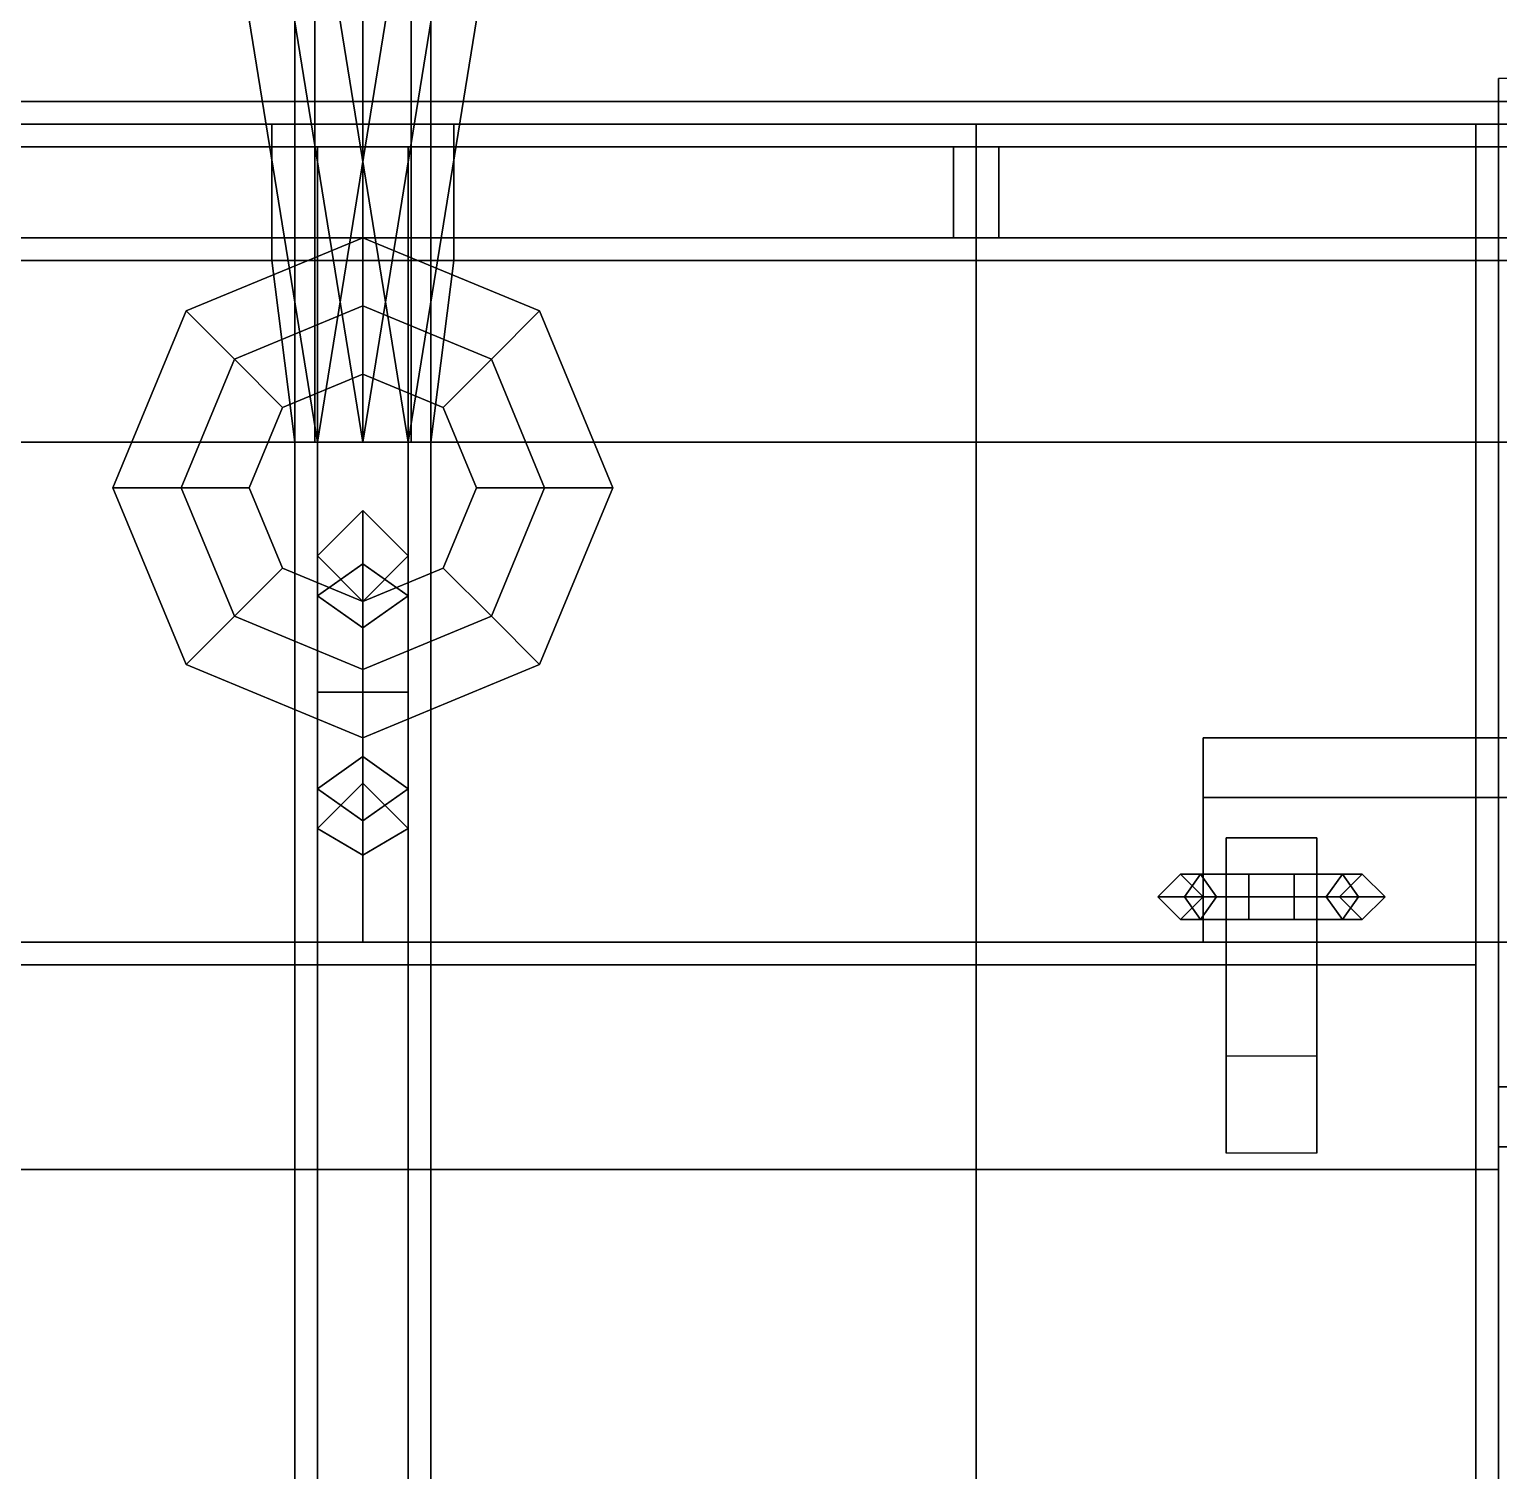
# Model space of a CAD drawing. Header units: millimetres. Extents: x -0.8 to 1, y -2.1 to 9.2.
# Drawn here: x -0.147 to 0.5, y 1.538 to 2.172 of the extents above; entities that cross this region are included whole.
import ezdxf

# ---------------------------------------------------------------- set-up
doc = ezdxf.new("R2010")
doc.units = ezdxf.units.MM
for name, color, linetype in [('doors', 6, 'Continuous'), ('fenders', 6, 'Continuous'), ('internals', 3, 'Continuous'), ('tent', 3, 'Continuous'), ('trailer', 7, 'Continuous')]:
    doc.layers.add(name, color=color, linetype=linetype)

msp = doc.modelspace()

# ---------------------------------------------------------------- linework, layer by layer
for points in [[(-0.76, 2.14, 0.78), (-0.5, 2.14, 1.22), (0.5, 2.14, 1.22), (0.76, 2.14, 0.78)], [(-0.5, 2.08, 0.73), (-0.5, 2.14, 0.78), (0.5, 2.14, 0.78), (0.5, 2.08, 0.73)], [(0.5, 2.13, 1.22), (0.5, 2.14, 1.22), (-0.5, 2.14, 1.22), (-0.5, 2.13, 1.22)], [(0.5, 1.77, 0.73), (0.5, 2.08, 0.73), (0.5, 2.14, 0.78), (0.5, 1.77, 0.78)], [(0.52, 2.13, 1.7), (0.76, 2.14, 1.7), (0.5, 2.14, 1.7), (0.5, 2.13, 1.7)], [(0.5, 2.13, 1.7), (0.5, 2.14, 1.7), (0.5, 2.14, 1.22), (0.5, 2.13, 1.22)], [(-0.03, 2.12, 1.88), (-0.03, 2.12, 1.85), (-0.28, 2.12, 1.84), (-0.26, 2.12, 1.87)], [(-0.28, 2.12, 1.84), (-0.03, 2.12, 1.85), (-0.03, 2.08, 1.85), (-0.28, 2.08, 1.84)], [(-0.26, 2.08, 1.87), (-0.03, 2.08, 1.88), (-0.03, 2.12, 1.88), (-0.26, 2.12, 1.87)], [(0.03, 2.12, 1.88), (0.03, 2.12, 1.85), (-0.03, 2.12, 1.85), (-0.03, 2.12, 1.88)], [(-0.03, 2.12, 1.85), (0.03, 2.12, 1.85), (0.03, 2.08, 1.85), (-0.03, 2.08, 1.85)], [(-0.03, 2.08, 1.88), (0.03, 2.08, 1.88), (0.03, 2.12, 1.88), (-0.03, 2.12, 1.88)], [(-0.02, 2.12, 1.81), (-0.02, 0.91, 1.81), (-0.02, 0.91, 1.85), (-0.02, 2.12, 1.85)], [(0.02, 2.12, 1.85), (0.02, 2.12, 1.81), (-0.02, 2.12, 1.81), (-0.02, 2.12, 1.85)], [(0.02, 2.12, 1.81), (0.02, 0.91, 1.81), (-0.02, 0.91, 1.81), (-0.02, 2.12, 1.81)], [(0.02, 0.91, 1.85), (0.02, 0.91, 1.81), (0.02, 2.12, 1.81), (0.02, 2.12, 1.85)], [(0.26, 2.12, 1.87), (0.03, 2.12, 1.88), (0.03, 2.08, 1.88), (0.26, 2.08, 1.87)], [(0.28, 2.08, 1.84), (0.03, 2.08, 1.85), (0.03, 2.12, 1.85), (0.28, 2.12, 1.84)], [(0.28, 2.12, 1.84), (0.03, 2.12, 1.85), (0.03, 2.12, 1.88), (0.26, 2.12, 1.87)], [(0.58, 2.12, 1.83), (0.26, 2.12, 1.87), (0.26, 2.08, 1.87), (0.58, 2.08, 1.83)], [(0.56, 2.12, 1.81), (0.28, 2.12, 1.84), (0.26, 2.12, 1.87), (0.58, 2.12, 1.83)], [(0.56, 2.08, 1.81), (0.28, 2.08, 1.84), (0.28, 2.12, 1.84), (0.56, 2.12, 1.81)], [(-0.5, 1.77, 0.73), (-0.5, 2.08, 0.73), (0.5, 2.08, 0.73), (0.5, 1.77, 0.73)], [(-0.28, 2.08, 1.84), (-0.03, 2.08, 1.85), (-0.03, 2.08, 1.88), (-0.26, 2.08, 1.87)], [(-0.03, 2.08, 1.85), (0.03, 2.08, 1.85), (0.03, 2.08, 1.88), (-0.03, 2.08, 1.88)], [(-0.02, 2.08, 1.85), (-0.02, 0.95, 1.85), (0.02, 0.95, 1.85), (0.02, 2.08, 1.85)], [(0.03, 2.08, 1.88), (0.03, 2.08, 1.85), (0.28, 2.08, 1.84), (0.26, 2.08, 1.87)], [(0.26, 2.08, 1.87), (0.28, 2.08, 1.84), (0.56, 2.08, 1.81), (0.58, 2.08, 1.83)], [(0, 1.93657, 0.50343), (-0.02, 1.92243, 0.51757), (-0.02, 1.94, 0.56), (0, 1.96, 0.56)], [(0, 1.96, 0.56), (-0.02, 1.94, 0.56), (-0.02, 1.92243, 0.60243), (0, 1.93657, 0.61657)], [(0.02, 1.92243, 0.51757), (0, 1.93657, 0.50343), (0, 1.96, 0.56), (0.02, 1.94, 0.56)], [(0.02, 1.94, 0.56), (0, 1.96, 0.56), (0, 1.93657, 0.61657), (0.02, 1.92243, 0.60243)], [(-0.02, 1.92243, 0.51757), (0, 1.90828, 0.53172), (0, 1.92, 0.56), (-0.02, 1.94, 0.56)], [(-0.02, 1.94, 0.56), (0, 1.92, 0.56), (0, 1.90828, 0.58828), (-0.02, 1.92243, 0.60243)], [(0, 1.88, 0.48), (-0.02, 1.88, 0.5), (-0.02, 1.92243, 0.51757), (0, 1.93657, 0.50343)], [(0, 1.93657, 0.61657), (-0.02, 1.92243, 0.60243), (-0.02, 1.88, 0.62), (0, 1.88, 0.64)], [(0, 1.90828, 0.53172), (0.02, 1.92243, 0.51757), (0.02, 1.94, 0.56), (0, 1.92, 0.56)], [(0, 1.92, 0.56), (0.02, 1.94, 0.56), (0.02, 1.92243, 0.60243), (0, 1.90828, 0.58828)], [(0.02, 1.88, 0.5), (0, 1.88, 0.48), (0, 1.93657, 0.50343), (0.02, 1.92243, 0.51757)], [(0.02, 1.92243, 0.60243), (0, 1.93657, 0.61657), (0, 1.88, 0.64), (0.02, 1.88, 0.62)], [(-0.02, 1.88, 0.5), (0, 1.88, 0.52), (0, 1.90828, 0.53172), (-0.02, 1.92243, 0.51757)], [(-0.02, 1.92243, 0.60243), (0, 1.90828, 0.58828), (0, 1.88, 0.6), (-0.02, 1.88, 0.62)], [(0, 1.88, 0.52), (0.02, 1.88, 0.5), (0.02, 1.92243, 0.51757), (0, 1.90828, 0.53172)], [(0, 1.90828, 0.58828), (0.02, 1.92243, 0.60243), (0.02, 1.88, 0.62), (0, 1.88, 0.6)], [(-0.02, 1.83757, 0.51757), (0, 1.85172, 0.53172), (0, 1.88, 0.52), (-0.02, 1.88, 0.5)], [(0, 1.82343, 0.50343), (-0.02, 1.83757, 0.51757), (-0.02, 1.88, 0.5), (0, 1.88, 0.48)], [(-0.02, 1.88, 0.62), (0, 1.88, 0.6), (0, 1.85172, 0.58828), (-0.02, 1.83757, 0.60243)], [(0, 1.88, 0.64), (-0.02, 1.88, 0.62), (-0.02, 1.83757, 0.60243), (0, 1.82343, 0.61657)], [(0, 1.85172, 0.53172), (0.02, 1.83757, 0.51757), (0.02, 1.88, 0.5), (0, 1.88, 0.52)], [(0.02, 1.83757, 0.51757), (0, 1.82343, 0.50343), (0, 1.88, 0.48), (0.02, 1.88, 0.5)], [(0, 1.88, 0.6), (0.02, 1.88, 0.62), (0.02, 1.83757, 0.60243), (0, 1.85172, 0.58828)], [(0.02, 1.88, 0.62), (0, 1.88, 0.64), (0, 1.82343, 0.61657), (0.02, 1.83757, 0.60243)], [(0.57, 1.83364, 0.56364), (0.57, 1.86, 0.5), (0.37, 1.86, 0.5), (0.37, 1.83364, 0.56364)], [(0.57, 1.86, 0.5), (0.57, 1.83364, 0.43636), (0.37, 1.83364, 0.43636), (0.37, 1.86, 0.5)], [(0.37, 1.83364, 0.56364), (0.37, 1.86, 0.5), (0.37, 1.86, 0.5), (0.37, 1.83364, 0.43636)], [(-0.02, 1.82, 0.56), (0, 1.84, 0.56), (0, 1.85172, 0.53172), (-0.02, 1.83757, 0.51757)], [(-0.02, 1.83757, 0.60243), (0, 1.85172, 0.58828), (0, 1.84, 0.56), (-0.02, 1.82, 0.56)], [(0, 1.84, 0.56), (0.02, 1.82, 0.56), (0.02, 1.83757, 0.51757), (0, 1.85172, 0.53172)], [(0, 1.85172, 0.58828), (0.02, 1.83757, 0.60243), (0.02, 1.82, 0.56), (0, 1.84, 0.56)], [(0, 1.80828, 0.54), (-0.02, 1.82, 0.56), (-0.02, 1.83757, 0.51757), (0, 1.82343, 0.50343)], [(0, 1.82343, 0.61657), (-0.02, 1.83757, 0.60243), (-0.02, 1.82, 0.56), (0, 1.80828, 0.58)], [(0.02, 1.82, 0.56), (0, 1.80828, 0.54), (0, 1.82343, 0.50343), (0.02, 1.83757, 0.51757)], [(0.02, 1.83757, 0.60243), (0, 1.82343, 0.61657), (0, 1.80828, 0.58), (0.02, 1.82, 0.56)], [(0.57, 1.77, 0.59), (0.57, 1.83364, 0.56364), (0.37, 1.83364, 0.56364), (0.37, 1.77, 0.59)], [(0.57, 1.83364, 0.43636), (0.57, 1.77, 0.41), (0.37, 1.77, 0.41), (0.37, 1.83364, 0.43636)], [(0.37, 1.77, 0.59), (0.37, 1.83364, 0.56364), (0.37, 1.83364, 0.43636), (0.37, 1.77, 0.41)], [(0, 1.80828, 0.58), (-0.02, 1.82, 0.56), (-0.02, 1.77, 0.56), (0, 1.77, 0.58)], [(-0.02, 1.82, 0.56), (0, 1.80828, 0.54), (0, 1.77, 0.54), (-0.02, 1.77, 0.56)], [(0.02, 1.82, 0.56), (0, 1.80828, 0.58), (0, 1.77, 0.58), (0.02, 1.77, 0.56)], [(0, 1.80828, 0.54), (0.02, 1.82, 0.56), (0.02, 1.77, 0.56), (0, 1.77, 0.54)], [(0.38, 1.81598, 0.325), (0.38, 1.79, 0.34), (0.42, 1.79, 0.34), (0.42, 1.81598, 0.325)], [(0.38, 1.79, 0.28), (0.38, 1.81598, 0.295), (0.42, 1.81598, 0.295), (0.42, 1.79, 0.28)], [(0.38, 1.81598, 0.295), (0.38, 1.81598, 0.325), (0.42, 1.81598, 0.325), (0.42, 1.81598, 0.295)], [(0.38, 1.79, 0.28), (0.38, 1.79, 0.34), (0.38, 1.81598, 0.325), (0.38, 1.81598, 0.295)], [(0.42, 1.81598, 0.295), (0.42, 1.81598, 0.325), (0.42, 1.79, 0.34), (0.42, 1.79, 0.28)], [(0.35, 1.79, 0.26), (0.36, 1.8, 0.26), (0.36879, 1.8, 0.23879), (0.36172, 1.79, 0.23172)], [(0.36, 1.8, 0.31), (0.35, 1.79, 0.32), (0.38, 1.79, 0.32), (0.38, 1.8, 0.31)], [(0.36, 1.8, 0.26), (0.35, 1.79, 0.26), (0.35, 1.79, 0.32), (0.36, 1.8, 0.31)], [(0.36, 1.8, 0.26), (0.37, 1.79, 0.26), (0.37586, 1.79, 0.24586), (0.36879, 1.8, 0.23879)], [(0.37, 1.79, 0.3), (0.36, 1.8, 0.31), (0.38, 1.8, 0.31), (0.38, 1.79, 0.3)], [(0.37, 1.79, 0.26), (0.36, 1.8, 0.26), (0.36, 1.8, 0.31), (0.37, 1.79, 0.3)], [(0.36172, 1.79, 0.23172), (0.36879, 1.8, 0.23879), (0.39, 1.8, 0.23), (0.39, 1.79, 0.22)], [(0.36879, 1.8, 0.23879), (0.37586, 1.79, 0.24586), (0.39, 1.79, 0.24), (0.39, 1.8, 0.23)], [(0.39, 1.79, 0.22), (0.39, 1.8, 0.23), (0.41, 1.8, 0.23), (0.41, 1.79, 0.22)], [(0.39, 1.8, 0.23), (0.39, 1.79, 0.24), (0.41, 1.79, 0.24), (0.41, 1.8, 0.23)], [(0.41, 1.8, 0.23), (0.41, 1.79, 0.24), (0.42414, 1.79, 0.24586), (0.43121, 1.8, 0.23879)], [(0.41, 1.79, 0.22), (0.41, 1.8, 0.23), (0.43121, 1.8, 0.23879), (0.43828, 1.79, 0.23172)], [(0.42, 1.79, 0.3), (0.42, 1.8, 0.31), (0.44, 1.8, 0.31), (0.43, 1.79, 0.3)], [(0.42, 1.8, 0.31), (0.42, 1.79, 0.32), (0.45, 1.79, 0.32), (0.44, 1.8, 0.31)], [(0.43121, 1.8, 0.23879), (0.42414, 1.79, 0.24586), (0.43, 1.79, 0.26), (0.44, 1.8, 0.26)], [(0.44, 1.8, 0.26), (0.43, 1.79, 0.26), (0.43, 1.79, 0.3), (0.44, 1.8, 0.31)], [(0.43828, 1.79, 0.23172), (0.43121, 1.8, 0.23879), (0.44, 1.8, 0.26), (0.45, 1.79, 0.26)], [(0.45, 1.79, 0.26), (0.44, 1.8, 0.26), (0.44, 1.8, 0.31), (0.45, 1.79, 0.32)], [(0.36, 1.78, 0.26), (0.35, 1.79, 0.26), (0.36172, 1.79, 0.23172), (0.36879, 1.78, 0.23879)], [(0.35, 1.79, 0.32), (0.36, 1.78, 0.31), (0.38, 1.78, 0.31), (0.38, 1.79, 0.32)], [(0.35, 1.79, 0.26), (0.36, 1.78, 0.26), (0.36, 1.78, 0.31), (0.35, 1.79, 0.32)], [(0.37, 1.79, 0.26), (0.36, 1.78, 0.26), (0.36879, 1.78, 0.23879), (0.37586, 1.79, 0.24586)], [(0.36, 1.78, 0.31), (0.37, 1.79, 0.3), (0.38, 1.79, 0.3), (0.38, 1.78, 0.31)], [(0.36, 1.78, 0.26), (0.37, 1.79, 0.26), (0.37, 1.79, 0.3), (0.36, 1.78, 0.31)], [(0.36879, 1.78, 0.23879), (0.36172, 1.79, 0.23172), (0.39, 1.79, 0.22), (0.39, 1.78, 0.23)], [(0.37586, 1.79, 0.24586), (0.36879, 1.78, 0.23879), (0.39, 1.78, 0.23), (0.39, 1.79, 0.24)], [(0.38, 1.79, 0.34), (0.38, 1.72, 0.34), (0.42, 1.72, 0.34), (0.42, 1.79, 0.34)], [(0.38, 1.79, 0.28), (0.38, 1.67714, 0.28), (0.38, 1.72, 0.34), (0.38, 1.79, 0.34)], [(0.38, 1.67714, 0.28), (0.38, 1.79, 0.28), (0.42, 1.79, 0.28), (0.42, 1.67714, 0.28)], [(0.39, 1.79, 0.24), (0.39, 1.78, 0.23), (0.41, 1.78, 0.23), (0.41, 1.79, 0.24)], [(0.39, 1.78, 0.23), (0.39, 1.79, 0.22), (0.41, 1.79, 0.22), (0.41, 1.78, 0.23)], [(0.41, 1.78, 0.23), (0.41, 1.79, 0.22), (0.43828, 1.79, 0.23172), (0.43121, 1.78, 0.23879)], [(0.41, 1.79, 0.24), (0.41, 1.78, 0.23), (0.43121, 1.78, 0.23879), (0.42414, 1.79, 0.24586)], [(0.42, 1.79, 0.34), (0.42, 1.72, 0.34), (0.42, 1.67714, 0.28), (0.42, 1.79, 0.28)], [(0.42, 1.79, 0.32), (0.42, 1.78, 0.31), (0.44, 1.78, 0.31), (0.45, 1.79, 0.32)], [(0.42, 1.78, 0.31), (0.42, 1.79, 0.3), (0.43, 1.79, 0.3), (0.44, 1.78, 0.31)], [(0.42414, 1.79, 0.24586), (0.43121, 1.78, 0.23879), (0.44, 1.78, 0.26), (0.43, 1.79, 0.26)], [(0.43, 1.79, 0.26), (0.44, 1.78, 0.26), (0.44, 1.78, 0.31), (0.43, 1.79, 0.3)], [(0.43121, 1.78, 0.23879), (0.43828, 1.79, 0.23172), (0.45, 1.79, 0.26), (0.44, 1.78, 0.26)], [(0.44, 1.78, 0.26), (0.45, 1.79, 0.26), (0.45, 1.79, 0.32), (0.44, 1.78, 0.31)], [(0.5, 1.77, 0.41), (0.5, 1.67, 0.27), (-0.5, 1.67, 0.27), (-0.5, 1.77, 0.41)], [(0.5, 1.77, 0.73), (0.37, 1.77, 0.59), (-0.37, 1.77, 0.59), (-0.5, 1.77, 0.73)], [(0.37, 1.77, 0.41), (-0.37, 1.77, 0.41), (-0.37, 1.77, 0.59), (0.37, 1.77, 0.59)], [(0.5, 1.77, 0.73), (0.5, 1.77, 0.59), (0.37, 1.77, 0.59), (0.5, 1.77, 0.73)], [(0.5, -1.8, 0.41), (0.5, -1.73, 0.27), (0.5, 1.67, 0.27), (0.5, 1.77, 0.41)], [(0.5, -1.82, 0.49), (0.5, -1.8, 0.41), (0.5, 1.77, 0.41), (0.5, 1.77, 0.78)], [(0.5, -1.82, 0.57), (0.5, -1.82, 0.49), (0.5, 1.77, 0.78), (0.5, -1.79, 0.69)], [(0.5, -1.79, 0.69), (0.5, -1.79, 0.69), (0.5, 1.77, 0.78), (0.5, -1.60111, 0.78)], [(0.57, 1.70636, 0.56364), (0.57, 1.77, 0.59), (0.5, 1.77, 0.59), (0.5, 1.70636, 0.56364)], [(0.57, 1.77, 0.41), (0.57, 1.70636, 0.43636), (0.5, 1.70636, 0.43636), (0.5, 1.77, 0.41)], [(0.57, 1.68, 0.5), (0.57, 1.70636, 0.56364), (0.5, 1.70636, 0.56364), (0.5, 1.68, 0.5)], [(0.57, 1.70636, 0.43636), (0.57, 1.68, 0.5), (0.5, 1.68, 0.5), (0.5, 1.70636, 0.43636)], [(0.5, 1.67, 0.27), (0.5, -1.73, 0.27), (-0.5, -1.73, 0.27), (-0.5, 1.67, 0.27)]]:
    msp.add_3dface(points)
at = {"layer": 'doors'}
for points in [[(0, 2.14, 1.22), (0, 2.13, 1.22), (0, 2.13, 1.7), (0, 2.14, 1.7)], [(0.5, 2.14, 1.7), (0.5, 2.14, 1.22), (0, 2.14, 1.22), (0, 2.14, 1.7)], [(0.5, 2.14, 1.22), (0.5, 2.13, 1.22), (0, 2.13, 1.22), (0, 2.14, 1.22)], [(0, 2.14, 1.7), (0, 2.13, 1.7), (0.5, 2.13, 1.7), (0.5, 2.14, 1.7)], [(0.5, 2.13, 1.7), (0.5, 2.13, 1.22), (0.5, 2.14, 1.22), (0.5, 2.14, 1.7)], [(0, 2.13, 1.7), (0, 2.13, 1.22), (0.5, 2.13, 1.22), (0.5, 2.13, 1.7)]]:
    msp.add_3dface(points, dxfattribs=at)
at = {"layer": 'fenders'}
for points in [[(0.5, 2.15, 0.56), (0.5, 2.14, 0.78), (0.76, 2.14, 0.78), (0.76, 2.15, 0.56)], [(0.5, 1.77, 0.41), (0.5, 1.77, 0.78), (0.5, 2.14, 0.78), (0.5, 2.15, 0.56)]]:
    msp.add_3dface(points, dxfattribs=at)
at = {"layer": 'internals'}
for points in [[(0.5, 2.13, 1.22), (-0.5, 2.13, 1.22), (-0.75, 2.13, 1.07), (0.75, 2.13, 1.07)], [(0.49, 1.76, 0.79), (0.49, 2.13, 0.79), (-0.49, 2.13, 0.79), (-0.49, 1.76, 0.79)], [(0.49, 2.13, 0.79), (0.49, 2.13, 1.07), (-0.49, 2.13, 1.07), (-0.49, 2.13, 0.79)], [(0.75, 0.9, 1.07), (0.75, 2.13, 1.07), (0.49, 2.13, 1.07), (0.49, 0.9, 1.07)], [(0.49, 0.9, 1.07), (0.49, 2.13, 1.07), (0.49, 2.13, 0.79), (0.49, 1.76, 0.79)], [(0.75, 2.13, 1.69), (0.52, 2.13, 1.69), (0.5, 2.13, 1.22), (0.75, 2.13, 1.07)], [(0.52, 2.13, 1.7), (0.5, 2.13, 1.7), (0.5, 2.13, 1.22), (0.52, 2.13, 1.69)], [(0.49, 0.9, 0.71), (0.49, 1.76, 0.71), (-0.49, 1.76, 0.71), (-0.49, 0.9, 0.71)], [(0.49, 1.76, 0.71), (0.49, 1.76, 0.79), (-0.49, 1.76, 0.79), (-0.49, 1.76, 0.71)], [(0.49, 0.9, 1.07), (0.49, 1.76, 0.79), (0.49, 1.76, 0.71), (0.49, 0.9, 0.71)]]:
    msp.add_3dface(points, dxfattribs=at)
at = {"layer": 'tent'}
for points in [[(-0.76, 2.13, 1.7), (-0.76, 2.13, 1.8), (0.76, 2.13, 1.8), (0.76, 2.13, 1.7)], [(-0.76, 2.13, 1.8), (-0.58, 2.13, 1.84), (0.58, 2.13, 1.84), (0.76, 2.13, 1.8)], [(-0.58, 2.13, 1.84), (-0.27, 2.13, 1.88), (0.27, 2.13, 1.88), (0.58, 2.13, 1.84)], [(-0.27, 2.07, 1.88), (-0.04, 2.07, 1.89), (-0.04, 2.13, 1.89), (-0.27, 2.13, 1.88)], [(-0.27, 2.13, 1.88), (-0.04, 2.13, 1.89), (0.04, 2.13, 1.89), (0.27, 2.13, 1.88)], [(-0.04, 2.07, 1.89), (0.04, 2.07, 1.89), (0.04, 2.13, 1.89), (-0.04, 2.13, 1.89)], [(0.27, 2.13, 1.88), (0.04, 2.13, 1.89), (0.04, 2.07, 1.89), (0.27, 2.07, 1.88)], [(0.58, 2.13, 1.84), (0.27, 2.13, 1.88), (0.27, 2.07, 1.88), (0.58, 2.07, 1.84)], [(-0.27, 1.99, 1.86), (-0.03, 1.99, 1.86), (-0.04, 2.07, 1.89), (-0.27, 2.07, 1.88)], [(-0.03, 1.99, 1.86), (0.03, 1.99, 1.86), (0.04, 2.07, 1.89), (-0.04, 2.07, 1.89)], [(0.27, 2.07, 1.88), (0.04, 2.07, 1.89), (0.03, 1.99, 1.86), (0.27, 1.99, 1.86)], [(0.58, 2.07, 1.84), (0.27, 2.07, 1.88), (0.27, 1.99, 1.86), (0.58, 1.99, 1.83)], [(-0.27, 1.03, 1.86), (-0.03, 1.03, 1.86), (-0.03, 1.99, 1.86), (-0.27, 1.99, 1.86)], [(0.03, 1.99, 1.86), (-0.03, 1.99, 1.86), (-0.03, 1.03, 1.86), (0.03, 1.03, 1.86)], [(0.27, 1.99, 1.86), (0.03, 1.99, 1.86), (0.03, 1.03, 1.86), (0.27, 1.03, 1.86)], [(0.58, 1.99, 1.83), (0.27, 1.99, 1.86), (0.27, 1.03, 1.86), (0.58, 1.03, 1.83)]]:
    msp.add_3dface(points, dxfattribs=at)
at = {"layer": 'trailer'}
for points in [[(-0.11, 2.67, 0.39), (-0.13, 2.67, 0.37), (-0.02, 1.99, 0.55), (0, 1.99, 0.57)], [(-0.13, 2.67, 0.37), (-0.11, 2.67, 0.35), (0, 1.99, 0.53), (-0.02, 1.99, 0.55)], [(-0.09, 2.67, 0.37), (-0.11, 2.67, 0.39), (0, 1.99, 0.57), (0.02, 1.99, 0.55)], [(-0.11, 2.67, 0.35), (-0.09, 2.67, 0.37), (0.02, 1.99, 0.55), (0, 1.99, 0.53)], [(-0.02121, 2.67, 0.60121), (-0.03, 2.67, 0.58), (-0.03, 1.99, 0.58), (-0.02121, 1.99, 0.60121)], [(-0.03, 2.67, 0.58), (-0.02121, 2.67, 0.55879), (-0.02121, 1.99, 0.55879), (-0.03, 1.99, 0.58)], [(0, 2.67, 0.61), (-0.02121, 2.67, 0.60121), (-0.02121, 1.99, 0.60121), (0, 1.99, 0.61)], [(-0.02121, 2.67, 0.55879), (0, 2.67, 0.55), (0, 1.99, 0.55), (-0.02121, 1.99, 0.55879)], [(0.11, 2.67, 0.39), (0.09, 2.67, 0.37), (-0.02, 1.99, 0.55), (0, 1.99, 0.57)], [(0.09, 2.67, 0.37), (0.11, 2.67, 0.35), (0, 1.99, 0.53), (-0.02, 1.99, 0.55)], [(0.13, 2.67, 0.37), (0.11, 2.67, 0.39), (0, 1.99, 0.57), (0.02, 1.99, 0.55)], [(0.11, 2.67, 0.35), (0.13, 2.67, 0.37), (0.02, 1.99, 0.55), (0, 1.99, 0.53)], [(0.02121, 2.67, 0.60121), (0, 2.67, 0.61), (0, 1.99, 0.61), (0.02121, 1.99, 0.60121)], [(0, 2.67, 0.55), (0.02121, 2.67, 0.55879), (0.02121, 1.99, 0.55879), (0, 1.99, 0.55)], [(0.03, 2.67, 0.58), (0.02121, 2.67, 0.60121), (0.02121, 1.99, 0.60121), (0.03, 1.99, 0.58)], [(0.02121, 2.67, 0.55879), (0.03, 2.67, 0.58), (0.03, 1.99, 0.58), (0.02121, 1.99, 0.55879)], [(-0.07778, 2.04778, 0.56), (-0.05657, 2.02657, 0.59), (0, 2.05, 0.59), (0, 2.08, 0.56)], [(-0.05657, 2.02657, 0.53), (-0.07778, 2.04778, 0.56), (0, 2.08, 0.56), (0, 2.05, 0.53)], [(0, 2.08, 0.56), (0, 2.05, 0.59), (0.05657, 2.02657, 0.59), (0.07778, 2.04778, 0.56)], [(0, 2.05, 0.53), (0, 2.08, 0.56), (0.07778, 2.04778, 0.56), (0.05657, 2.02657, 0.53)], [(-0.11, 1.97, 0.56), (-0.08, 1.97, 0.59), (-0.05657, 2.02657, 0.59), (-0.07778, 2.04778, 0.56)], [(-0.08, 1.97, 0.53), (-0.11, 1.97, 0.56), (-0.07778, 2.04778, 0.56), (-0.05657, 2.02657, 0.53)], [(-0.05657, 2.02657, 0.59), (-0.03536, 2.00536, 0.56), (0, 2.02, 0.56), (0, 2.05, 0.59)], [(-0.03536, 2.00536, 0.56), (-0.05657, 2.02657, 0.53), (0, 2.05, 0.53), (0, 2.02, 0.56)], [(0, 2.05, 0.59), (0, 2.02, 0.56), (0.03536, 2.00536, 0.56), (0.05657, 2.02657, 0.59)], [(0, 2.02, 0.56), (0, 2.05, 0.53), (0.05657, 2.02657, 0.53), (0.03536, 2.00536, 0.56)], [(0.07778, 2.04778, 0.56), (0.05657, 2.02657, 0.59), (0.08, 1.97, 0.59), (0.11, 1.97, 0.56)], [(0.05657, 2.02657, 0.53), (0.07778, 2.04778, 0.56), (0.11, 1.97, 0.56), (0.08, 1.97, 0.53)], [(-0.08, 1.97, 0.59), (-0.05, 1.97, 0.56), (-0.03536, 2.00536, 0.56), (-0.05657, 2.02657, 0.59)], [(-0.05, 1.97, 0.56), (-0.08, 1.97, 0.53), (-0.05657, 2.02657, 0.53), (-0.03536, 2.00536, 0.56)], [(0.05657, 2.02657, 0.59), (0.03536, 2.00536, 0.56), (0.05, 1.97, 0.56), (0.08, 1.97, 0.59)], [(0.03536, 2.00536, 0.56), (0.05657, 2.02657, 0.53), (0.08, 1.97, 0.53), (0.05, 1.97, 0.56)], [(0, 1.99, 0.61), (-0.02121, 1.99, 0.60121), (-0.03, 1.99, 0.58), (0.02121, 1.99, 0.60121)], [(0.02121, 1.99, 0.60121), (-0.03, 1.99, 0.58), (-0.02121, 1.99, 0.55879), (0.03, 1.99, 0.58)], [(0.03, 1.99, 0.58), (-0.02121, 1.99, 0.55879), (0, 1.99, 0.55), (0.02121, 1.99, 0.55879)], [(-0.07778, 1.89222, 0.56), (-0.05657, 1.91343, 0.59), (-0.08, 1.97, 0.59), (-0.11, 1.97, 0.56)], [(-0.05657, 1.91343, 0.53), (-0.07778, 1.89222, 0.56), (-0.11, 1.97, 0.56), (-0.08, 1.97, 0.53)], [(-0.05657, 1.91343, 0.59), (-0.03536, 1.93464, 0.56), (-0.05, 1.97, 0.56), (-0.08, 1.97, 0.59)], [(-0.03536, 1.93464, 0.56), (-0.05657, 1.91343, 0.53), (-0.08, 1.97, 0.53), (-0.05, 1.97, 0.56)], [(0.08, 1.97, 0.59), (0.05, 1.97, 0.56), (0.03536, 1.93464, 0.56), (0.05657, 1.91343, 0.59)], [(0.05, 1.97, 0.56), (0.08, 1.97, 0.53), (0.05657, 1.91343, 0.53), (0.03536, 1.93464, 0.56)], [(0.11, 1.97, 0.56), (0.08, 1.97, 0.59), (0.05657, 1.91343, 0.59), (0.07778, 1.89222, 0.56)], [(0.08, 1.97, 0.53), (0.11, 1.97, 0.56), (0.07778, 1.89222, 0.56), (0.05657, 1.91343, 0.53)], [(0, 1.89, 0.59), (0, 1.92, 0.56), (-0.03536, 1.93464, 0.56), (-0.05657, 1.91343, 0.59)], [(0, 1.92, 0.56), (0, 1.89, 0.53), (-0.05657, 1.91343, 0.53), (-0.03536, 1.93464, 0.56)], [(0.05657, 1.91343, 0.59), (0.03536, 1.93464, 0.56), (0, 1.92, 0.56), (0, 1.89, 0.59)], [(0.03536, 1.93464, 0.56), (0.05657, 1.91343, 0.53), (0, 1.89, 0.53), (0, 1.92, 0.56)], [(0, 1.86, 0.56), (0, 1.89, 0.59), (-0.05657, 1.91343, 0.59), (-0.07778, 1.89222, 0.56)], [(0, 1.89, 0.53), (0, 1.86, 0.56), (-0.07778, 1.89222, 0.56), (-0.05657, 1.91343, 0.53)], [(0.07778, 1.89222, 0.56), (0.05657, 1.91343, 0.59), (0, 1.89, 0.59), (0, 1.86, 0.56)], [(0.05657, 1.91343, 0.53), (0.07778, 1.89222, 0.56), (0, 1.86, 0.56), (0, 1.89, 0.53)]]:
    msp.add_3dface(points, dxfattribs=at)

doc.saveas('drawing.dxf')
